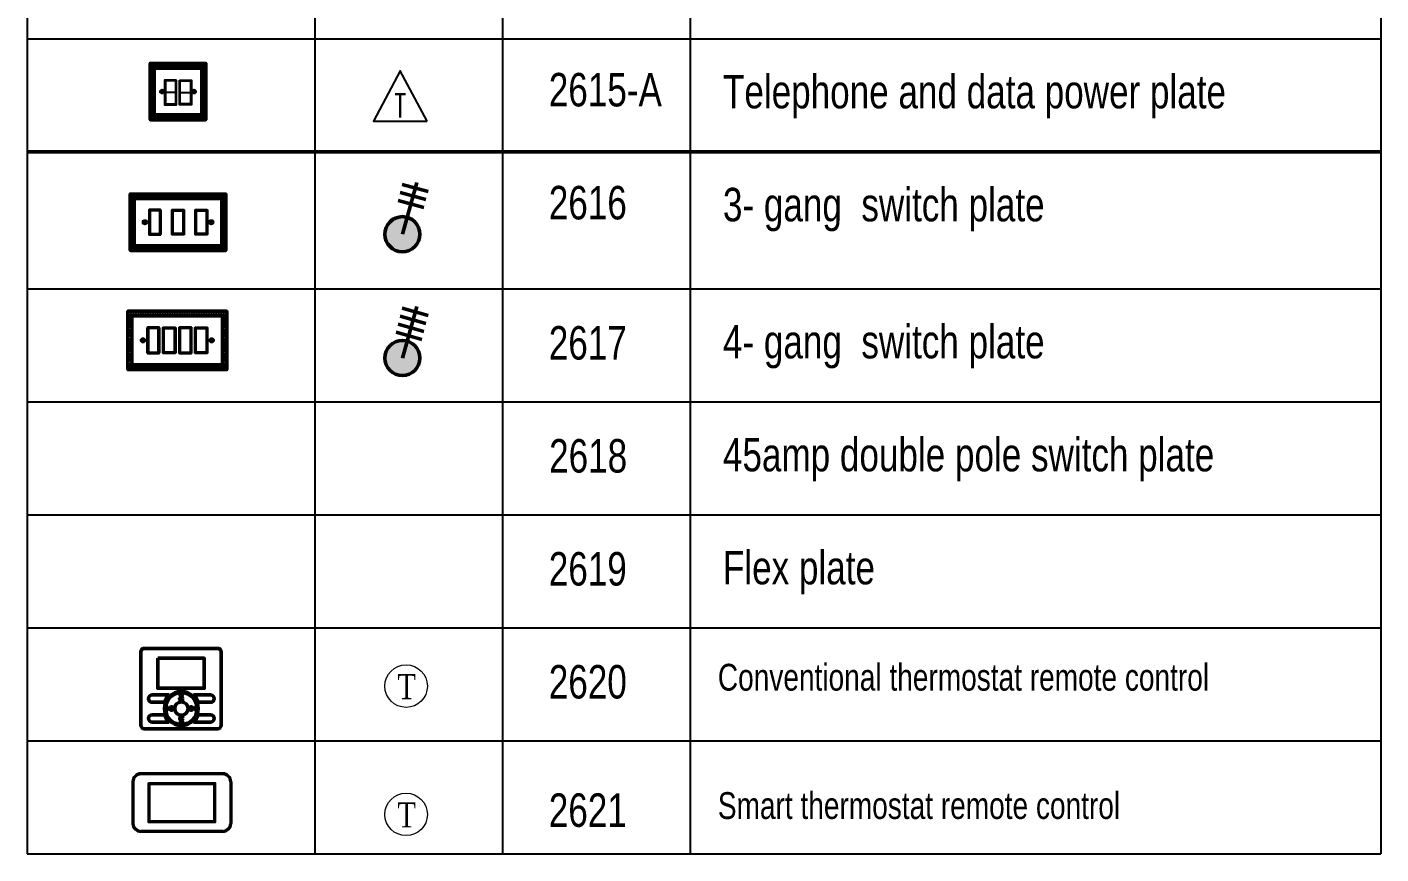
# Model space of a CAD drawing. Header units: inches. Extents: x 274057 to 444617, y 490067 to 635630.
# Drawn here: x 325724 to 327746, y 536345 to 537579 of the extents above; entities that cross this region are included whole.
import ezdxf

# ---------------------------------------------------------------- set-up
doc = ezdxf.new("R2010")
doc.units = ezdxf.units.IN
doc.header["$MEASUREMENT"] = 0
for name, color, linetype in [('CQ centerline', 8, 'Continuous'), ('CQ PANEL DIMENSION', 1, 'Continuous'), ('CQ SPOT DETAIL DIMENSION', 9, 'Continuous'), ('CQ text label', 3, 'Continuous'), ('CQ-legend tex box', 3, 'Continuous'), ('ELECTRICAL', 10, 'Continuous'), ('Layer7', 8, 'Continuous'), ('thermostat_elevation', 97, 'Continuous')]:
    doc.layers.add(name, color=color, linetype=linetype)
doc.layers.add('CQ Switches and Outlets', color=1, linetype='Continuous', lineweight=50)
doc.layers.add('EL- TH. UNIT', color=5, linetype='Continuous', lineweight=18)
doc.styles.add('DIM 50', font='romans.shx', dxfattribs={"width": 0.75, "height": 100})
doc.styles.add('romans', font='romans.shx')

# ---------------------------------------------------------------- blocks, each defined once
blk = doc.blocks.new('TL')
at = {"layer": 'ELECTRICAL', "ltscale": 1000}
blk.add_lwpolyline([(80, 0), (0.2, 150), (-80, 0)], close=True, dxfattribs=at)
at = {"layer": 'ELECTRICAL', "ltscale": 1000, "insert": (0.2, 45.8), "char_height": 70, "width": 125, "attachment_point": 5, "style": 'DIM 50'}
blk.add_mtext('T', dxfattribs=at)
blk = doc.blocks.new('tel & internet')
at = {"layer": 'Layer7', "color": 1}
for p, q in [((-11699, -81705.2), (-11617, -81705.2)), ((-11699, -81787.2), (-11699, -81705.2)), ((-11694, -81780.2), (-11694, -81712.2)), ((-11692, -81710.2), (-11624, -81710.2)), ((-11692, -81712.2), (-11624, -81712.2)), ((-11692, -81780.2), (-11692, -81712.2)), ((-11624, -81712.2), (-11624, -81780.2)), ((-11622, -81712.2), (-11622, -81780.2)), ((-11617, -81705.2), (-11617, -81787.2)), ((-11684.2, -81747.8), (-11679.1, -81744.6)), ((-11661.3, -81747.5), (-11676.5, -81747.5)), ((-11654.7, -81747.5), (-11639.5, -81747.5)), ((-11636.9, -81747.8), (-11631.8, -81744.6)), ((-11617, -81787.2), (-11699, -81787.2)), ((-11624, -81780.2), (-11692, -81780.2)), ((-11624, -81782.2), (-11692, -81782.2))]:
    blk.add_line(p, q, dxfattribs=at)
blk.add_lwpolyline([(-11699, -81789.2), (-11617, -81789.2, 0.414214), (-11615, -81787.2), (-11615, -81705.2, 0.414214), (-11617, -81703.2), (-11699, -81703.2, 0.414214), (-11701, -81705.2), (-11701, -81787.2, 0.414214)], format="xyb", close=True, dxfattribs=at)
for points in [[(-11660.2, -81729), (-11678.2, -81729), (-11678.2, -81766), (-11660.2, -81766), (-11660.2, -81729)], [(-11655.8, -81729), (-11637.8, -81729), (-11637.8, -81766), (-11655.8, -81766), (-11655.8, -81729)]]:
    blk.add_lwpolyline(points, dxfattribs=at)
for points in [[(-11661.3, -81730.3), (-11676.5, -81730.3), (-11676.5, -81764.7), (-11661.3, -81764.7)], [(-11654.7, -81730.3), (-11639.5, -81730.3), (-11639.5, -81764.7), (-11654.7, -81764.7)]]:
    blk.add_lwpolyline(points, close=True, dxfattribs=at)
for centre, radius in [((-11696.5, -81707.5), 1.74), ((-11696.5, -81711), 1.74), ((-11696.5, -81714.5), 1.74), ((-11693, -81707.5), 1.74), ((-11689.5, -81707.5), 1.74), ((-11686, -81707.5), 1.74), ((-11682.4, -81707.5), 1.74), ((-11678.9, -81707.5), 1.74), ((-11675.4, -81707.5), 1.74), ((-11672.2, -81707.5), 1.74), ((-11668.7, -81707.5), 1.74), ((-11665.2, -81707.5), 1.74), ((-11661.6, -81707.5), 1.74), ((-11658.1, -81707.5), 1.74), ((-11654.6, -81707.5), 1.74), ((-11651.1, -81707.5), 1.74), ((-11647.6, -81707.5), 1.74), ((-11644.1, -81707.5), 1.74), ((-11640.6, -81707.5), 1.74), ((-11637.1, -81707.5), 1.74), ((-11633.5, -81707.5), 1.74), ((-11630, -81707.5), 1.74), ((-11626.5, -81707.5), 1.74), ((-11623, -81707.5), 1.74), ((-11619.5, -81707.5), 1.74), ((-11619.5, -81711), 1.74), ((-11619.5, -81714.5), 1.74), ((-11696.5, -81718), 1.74), ((-11696.5, -81721.5), 1.74), ((-11696.5, -81725), 1.74), ((-11696.5, -81728.5), 1.74), ((-11696.5, -81732.1), 1.74), ((-11619.5, -81718), 1.74), ((-11619.5, -81721.5), 1.74), ((-11619.5, -81725), 1.74), ((-11619.5, -81728.5), 1.74), ((-11619.5, -81732.1), 1.74), ((-11696.5, -81735.6), 1.74), ((-11696.5, -81739.1), 1.74), ((-11696.5, -81742.6), 1.74), ((-11696.5, -81746.1), 1.74), ((-11696.5, -81749.6), 1.74), ((-11696.5, -81753.1), 1.74), ((-11681.7, -81746.2), 3), ((-11634.3, -81746.2), 3), ((-11619.5, -81735.6), 1.74), ((-11619.5, -81739.1), 1.74), ((-11619.5, -81742.6), 1.74), ((-11619.5, -81746.1), 1.74), ((-11619.5, -81749.6), 1.74), ((-11619.5, -81753.1), 1.74), ((-11696.5, -81756.6), 1.74), ((-11696.5, -81756.6), 1.74), ((-11696.5, -81760.2), 1.74), ((-11696.5, -81763.7), 1.74), ((-11696.5, -81767.4), 1.74), ((-11696.5, -81770.9), 1.74), ((-11696.5, -81774.4), 1.74), ((-11619.5, -81756.6), 1.74), ((-11619.5, -81760.2), 1.74), ((-11619.5, -81763.7), 1.74), ((-11619.5, -81767.4), 1.74), ((-11619.5, -81770.9), 1.74), ((-11619.5, -81774.4), 1.74), ((-11696.5, -81777.9), 1.74), ((-11696.5, -81781.5), 1.74), ((-11696.5, -81785), 1.74), ((-11693, -81785), 1.74), ((-11689.5, -81785), 1.74), ((-11686, -81785), 1.74), ((-11682.4, -81785), 1.74), ((-11678.9, -81785), 1.74), ((-11675.4, -81785), 1.74), ((-11672.2, -81785), 1.74), ((-11668.7, -81785), 1.74), ((-11665.2, -81785), 1.74), ((-11661.6, -81785), 1.74), ((-11658.1, -81785), 1.74), ((-11654.6, -81785), 1.74), ((-11651.1, -81785), 1.74), ((-11647.6, -81785), 1.74), ((-11644.1, -81785), 1.74), ((-11640.6, -81785), 1.74), ((-11637.1, -81785), 1.74), ((-11633.5, -81785), 1.74), ((-11630, -81785), 1.74), ((-11626.5, -81785), 1.74), ((-11623, -81785), 1.74), ((-11619.5, -81777.9), 1.74), ((-11619.5, -81781.5), 1.74), ((-11619.5, -81785), 1.74)]:
    blk.add_circle(centre, radius, dxfattribs=at)
for centre, start, end in [((-11692, -81712.2), 90, 180), ((-11624, -81712.2), 0, 90), ((-11692, -81780.2), 180, 270), ((-11624, -81780.2), 270, 0)]:
    blk.add_arc(centre, 2, start, end, dxfattribs=at)
blk = doc.blocks.new('TH')
at = {"layer": 'EL- TH. UNIT', "color": 1}
blk.add_circle((-63.5, 0), 63.5, dxfattribs=at)
at = {"layer": 'EL- TH. UNIT', "insert": (-89.4, 35.9, 0), "char_height": 75, "attachment_point": 1, "rotation": 360, "style": 'romans'}
blk.add_mtext_dynamic_manual_height_columns('{\\fRomantic|b0|i0|c2|p2;\\W0.8;\\C1;T}', width=181.54, gutter_width=2500, heights=[73], dxfattribs=at)
blk = doc.blocks.new('daikin home automated thermostat')
at = {"layer": 'thermostat_elevation', "color": 1}
for p, q in [((228660.1, -48666.8), (228538.1, -48666.8)), ((228660.1, -48668.8), (228538.1, -48668.8)), ((228525.1, -48679.8), (228525.1, -48741.8)), ((228527.1, -48679.8), (228527.1, -48741.8)), ((228671.1, -48679.8), (228671.1, -48741.8)), ((228673.1, -48679.8), (228673.1, -48741.8)), ((228660.1, -48752.8), (228538.1, -48752.8)), ((228660.1, -48754.8), (228538.1, -48754.8))]:
    blk.add_line(p, q, dxfattribs=at)
for points in [[(228549.3, -48681.1), (228648.9, -48681.1), (228648.9, -48740.6), (228549.3, -48740.6)], [(228551.3, -48683.1), (228646.9, -48683.1), (228646.9, -48738.6), (228551.3, -48738.6)]]:
    blk.add_lwpolyline(points, close=True, dxfattribs=at)
for centre, radius, start, end in [((228538.1, -48679.8), 13, 90, 180), ((228538.1, -48679.8), 11, 90, 180), ((228660.1, -48679.8), 13, 0, 90), ((228660.1, -48679.8), 11, 0, 90), ((228538.1, -48741.8), 13, 180, 270), ((228538.1, -48741.8), 11, 180, 270), ((228660.1, -48741.8), 13, 270, 0), ((228660.1, -48741.8), 11, 270, 0)]:
    blk.add_arc(centre, radius, start, end, dxfattribs=at)
blk = doc.blocks.new('3 gang wandsworth')
at = {"layer": 'Layer7', "color": 1}
for p, q in [((88072.6, 79357.1), (88079.2, 79357.1)), ((88072.6, 79356.5), (88079.2, 79356.5)), ((88178.3, 79357.1), (88171.7, 79357.1)), ((88178.3, 79356.5), (88171.7, 79356.5))]:
    blk.add_line(p, q, dxfattribs=at)
for points in [[(88054.5, 79313.8), (88196.5, 79313.8, 0.414214), (88198.5, 79315.8), (88198.5, 79397.8, 0.414214), (88196.5, 79399.8), (88054.5, 79399.8, 0.414214), (88052.5, 79397.8), (88052.5, 79315.8, 0.414214)], [(88061.5, 79393.3), (88189.5, 79393.3, -0.414214), (88191.5, 79391.3), (88191.5, 79322.3, -0.414214), (88189.5, 79320.3), (88061.5, 79320.3, -0.414214), (88059.5, 79322.3), (88059.5, 79391.3, -0.414214)], [(88099, 79375.8), (88082.6, 79375.8, 0.414214), (88081.6, 79374.8), (88081.6, 79338.8, 0.414214), (88082.6, 79337.8), (88099, 79337.8, 0.414214), (88100, 79338.8), (88100, 79374.8, 0.414214)], [(88117.2, 79375.8), (88133.7, 79375.8, -0.414214), (88134.7, 79374.8), (88134.7, 79338.8, -0.414214), (88133.7, 79337.8), (88117.2, 79337.8, -0.414214), (88116.2, 79338.8), (88116.2, 79374.8, -0.414214)], [(88151.9, 79375.8), (88168.3, 79375.8, -0.414214), (88169.3, 79374.8), (88169.3, 79338.8, -0.414214), (88168.3, 79337.8), (88151.9, 79337.8, -0.414214), (88150.9, 79338.8), (88150.9, 79374.8, -0.414214)]]:
    blk.add_lwpolyline(points, format="xyb", close=True, dxfattribs=at)
for points in [[(88054.5, 79315.8), (88196.5, 79315.8), (88196.5, 79397.8), (88054.5, 79397.8)], [(88061.5, 79391.3), (88189.5, 79391.3), (88189.5, 79322.3), (88061.5, 79322.3)], [(88098, 79373.8), (88083.6, 79373.8), (88083.6, 79339.8), (88098, 79339.8)], [(88118.2, 79373.8), (88132.7, 79373.8), (88132.7, 79339.8), (88118.2, 79339.8)], [(88152.9, 79373.8), (88167.3, 79373.8), (88167.3, 79339.8), (88152.9, 79339.8)]]:
    blk.add_lwpolyline(points, close=True, dxfattribs=at)
for centre, radius in [((88057, 79395.6), 1.74), ((88057, 79392), 1.74), ((88057, 79388.5), 1.74), ((88060.5, 79395.6), 1.74), ((88064, 79395.6), 1.74), ((88067.5, 79395.6), 1.74), ((88071, 79395.6), 1.74), ((88074.5, 79395.6), 1.74), ((88078, 79395.6), 1.74), ((88081.5, 79395.6), 1.74), ((88085.1, 79395.6), 1.74), ((88088.6, 79395.6), 1.74), ((88092.1, 79395.6), 1.74), ((88095.6, 79395.6), 1.74), ((88099.1, 79395.6), 1.74), ((88102.6, 79395.6), 1.74), ((88106.1, 79395.6), 1.74), ((88109.7, 79395.6), 1.74), ((88113.2, 79395.6), 1.74), ((88116.7, 79395.6), 1.74), ((88120.2, 79395.6), 1.74), ((88123.7, 79395.6), 1.74), ((88127.2, 79395.6), 1.74), ((88130.7, 79395.6), 1.74), ((88134.2, 79395.6), 1.74), ((88137.8, 79395.6), 1.74), ((88141.3, 79395.6), 1.74), ((88144.8, 79395.6), 1.74), ((88148.3, 79395.6), 1.74), ((88151.8, 79395.6), 1.74), ((88155.3, 79395.6), 1.74), ((88158.8, 79395.6), 1.74), ((88162.3, 79395.6), 1.74), ((88165.9, 79395.6), 1.74), ((88169.4, 79395.6), 1.74), ((88172.9, 79395.6), 1.74), ((88176.4, 79395.6), 1.74), ((88179.9, 79395.6), 1.74), ((88183.4, 79395.6), 1.74), ((88186.9, 79395.6), 1.74), ((88190.4, 79395.6), 1.74), ((88194, 79395.6), 1.74), ((88194, 79392), 1.74), ((88194, 79388.5), 1.74), ((88057, 79385), 1.74), ((88057, 79381.5), 1.74), ((88057, 79378), 1.74), ((88057, 79374.5), 1.74), ((88057, 79371), 1.74), ((88057, 79367.4), 1.74), ((88194, 79385), 1.74), ((88194, 79381.5), 1.74), ((88194, 79378), 1.74), ((88194, 79374.5), 1.74), ((88194, 79371), 1.74), ((88194, 79367.4), 1.74), ((88057, 79363.9), 1.74), ((88057, 79360.4), 1.74), ((88057, 79356.9), 1.74), ((88057, 79353.4), 1.74), ((88057, 79349.9), 1.74), ((88057, 79346.4), 1.74), ((88075.9, 79356.8), 3.3), ((88175, 79356.8), 3.3), ((88194, 79363.9), 1.74), ((88194, 79360.4), 1.74), ((88194, 79356.9), 1.74), ((88194, 79353.4), 1.74), ((88194, 79349.9), 1.74), ((88194, 79346.4), 1.74), ((88057, 79342.9), 1.74), ((88057, 79339.3), 1.74), ((88057, 79335.8), 1.74), ((88057, 79332.3), 1.74), ((88057, 79328.8), 1.74), ((88194, 79342.9), 1.74), ((88194, 79339.3), 1.74), ((88194, 79335.8), 1.74), ((88194, 79332.3), 1.74), ((88194, 79328.8), 1.74), ((88057, 79325.3), 1.74), ((88057, 79321.8), 1.74), ((88057, 79318.1), 1.74), ((88060.5, 79318.1), 1.74), ((88064, 79318.1), 1.74), ((88067.5, 79318.1), 1.74), ((88071, 79318.1), 1.74), ((88074.5, 79318.1), 1.74), ((88078, 79318.1), 1.74), ((88081.5, 79318.1), 1.74), ((88085.1, 79318.1), 1.74), ((88088.6, 79318.1), 1.74), ((88092.1, 79318.1), 1.74), ((88095.6, 79318.1), 1.74), ((88099.1, 79318.1), 1.74), ((88102.6, 79318.1), 1.74), ((88106.1, 79318.1), 1.74), ((88109.7, 79318.1), 1.74), ((88113.2, 79318.1), 1.74), ((88116.7, 79318.1), 1.74), ((88120.2, 79318.1), 1.74), ((88123.7, 79318.1), 1.74), ((88127.2, 79318.1), 1.74), ((88130.7, 79318.1), 1.74), ((88134.2, 79318.1), 1.74), ((88137.8, 79318.1), 1.74), ((88141.3, 79318.1), 1.74), ((88144.8, 79318.1), 1.74), ((88148.3, 79318.1), 1.74), ((88151.8, 79318.1), 1.74), ((88155.3, 79318.1), 1.74), ((88158.8, 79318.1), 1.74), ((88162.3, 79318.1), 1.74), ((88165.9, 79318.1), 1.74), ((88169.4, 79318.1), 1.74), ((88172.9, 79318.1), 1.74), ((88176.4, 79318.1), 1.74), ((88179.9, 79318.1), 1.74), ((88183.4, 79318.1), 1.74), ((88186.9, 79318.1), 1.74), ((88190.4, 79318.1), 1.74), ((88194, 79325.3), 1.74), ((88194, 79321.8), 1.74), ((88194, 79318.1), 1.74)]:
    blk.add_circle(centre, radius, dxfattribs=at)
blk = doc.blocks.new('gf-18')
at = {"layer": 'CQ centerline', "color": 1}
for p, q in [((161451, 75823, 0), (161503, 75823, 0)), ((161451, 75818, 0), (161503, 75818, 0)), ((162296, 75823, 0), (162244, 75823, 0)), ((162296, 75818, 0), (162244, 75818, 0))]:
    blk.add_line(p, q, dxfattribs=at)
at = {"layer": 'CQ centerline', "color": 1, "elevation": 0}
for points in [[(161305, 75477), (162441, 75477, 0.414214), (162457, 75493), (162457, 76149, 0.414214), (162441, 76165), (161305, 76165, 0.414214), (161289, 76149), (161289, 75493, 0.414214)], [(161361, 76113), (162385, 76113, -0.414214), (162401, 76097), (162401, 75545, -0.414214), (162385, 75529), (161361, 75529, -0.414214), (161345, 75545), (161345, 76097, -0.414214)], [(161662, 75973), (161531, 75973, 0.414214), (161523, 75965), (161523, 75677, 0.414214), (161531, 75669), (161662, 75669, 0.414214), (161670, 75677), (161670, 75965, 0.414214)], [(161715, 75973), (161847, 75973, -0.414214), (161855, 75965), (161855, 75677, -0.414214), (161847, 75669), (161715, 75669, -0.414214), (161707, 75677), (161707, 75965, -0.414214)], [(162032, 75973), (161900, 75973, 0.414214), (161892, 75965), (161892, 75677, 0.414214), (161900, 75669), (162032, 75669, 0.414214), (162040, 75677), (162040, 75965, 0.414214)], [(162085, 75973), (162216, 75973, -0.414214), (162224, 75965), (162224, 75677, -0.414214), (162216, 75669), (162085, 75669, -0.414214), (162077, 75677), (162077, 75965, -0.414214)]]:
    blk.add_lwpolyline(points, format="xyb", close=True, dxfattribs=at)
for points in [[(161305, 75493), (162441, 75493), (162441, 76149), (161305, 76149)], [(161361, 76097), (162385, 76097), (162385, 75545), (161361, 75545)], [(161654, 75957), (161539, 75957), (161539, 75685), (161654, 75685)], [(161723, 75957), (161839, 75957), (161839, 75685), (161723, 75685)], [(162024, 75957), (161908, 75957), (161908, 75685), (162024, 75685)], [(162093, 75957), (162208, 75957), (162208, 75685), (162093, 75685)]]:
    blk.add_lwpolyline(points, close=True, dxfattribs=at)
at = {"layer": 'CQ centerline', "color": 1}
for centre, radius in [((161325, 76131, 0), 13.9), ((161354, 76131, 0), 13.9), ((161382, 76131, 0), 13.9), ((161410, 76131, 0), 13.9), ((161438, 76131, 0), 13.9), ((161466, 76131, 0), 13.9), ((161494, 76131, 0), 13.9), ((161522, 76131, 0), 13.9), ((161550, 76131, 0), 13.9), ((161578, 76131, 0), 13.9), ((161607, 76131, 0), 13.9), ((161635, 76131, 0), 13.9), ((161663, 76131, 0), 13.9), ((161691, 76131, 0), 13.9), ((161719, 76131, 0), 13.9), ((161747, 76131, 0), 13.9), ((161775, 76131, 0), 13.9), ((161803, 76131, 0), 13.9), ((161831, 76131, 0), 13.9), ((161859, 76131, 0), 13.9), ((161888, 76131, 0), 13.9), ((161916, 76131, 0), 13.9), ((161944, 76131, 0), 13.9), ((161972, 76131, 0), 13.9), ((162000, 76131, 0), 13.9), ((162028, 76131, 0), 13.9), ((162056, 76131, 0), 13.9), ((162084, 76131, 0), 13.9), ((162112, 76131, 0), 13.9), ((162140, 76131, 0), 13.9), ((162169, 76131, 0), 13.9), ((162197, 76131, 0), 13.9), ((162225, 76131, 0), 13.9), ((162253, 76131, 0), 13.9), ((162281, 76131, 0), 13.9), ((162309, 76131, 0), 13.9), ((162337, 76131, 0), 13.9), ((162365, 76131, 0), 13.9), ((162393, 76131, 0), 13.9), ((162421, 76131, 0), 13.9), ((161325, 76102, 0), 13.9), ((161325, 76074, 0), 13.9), ((161325, 76046, 0), 13.9), ((161325, 76018, 0), 13.9), ((161325, 75990, 0), 13.9), ((162421, 76102, 0), 13.9), ((162421, 76074, 0), 13.9), ((162421, 76046, 0), 13.9), ((162421, 76018, 0), 13.9), ((162421, 75990, 0), 13.9), ((161325, 75962, 0), 13.9), ((161325, 75934, 0), 13.9), ((161325, 75906, 0), 13.9), ((161325, 75878, 0), 13.9), ((161325, 75850, 0), 13.9), ((161325, 75821, 0), 13.9), ((161477, 75821, 0), 26.4), ((162270, 75821, 0), 26.4), ((162421, 75962, 0), 13.9), ((162421, 75934, 0), 13.9), ((162421, 75906, 0), 13.9), ((162421, 75878, 0), 13.9), ((162421, 75850, 0), 13.9), ((162421, 75821, 0), 13.9), ((161325, 75793, 0), 13.9), ((161325, 75765, 0), 13.9), ((161325, 75737, 0), 13.9), ((161325, 75709, 0), 13.9), ((161325, 75681, 0), 13.9), ((162421, 75793, 0), 13.9), ((162421, 75765, 0), 13.9), ((162421, 75737, 0), 13.9), ((162421, 75709, 0), 13.9), ((162421, 75681, 0), 13.9), ((161325, 75653, 0), 13.9), ((161325, 75625, 0), 13.9), ((161325, 75597, 0), 13.9), ((161325, 75569, 0), 13.9), ((161325, 75540, 0), 13.9), ((161325, 75511, 0), 13.9), ((161354, 75511, 0), 13.9), ((161382, 75511, 0), 13.9), ((161410, 75511, 0), 13.9), ((161438, 75511, 0), 13.9), ((161466, 75511, 0), 13.9), ((161494, 75511, 0), 13.9), ((161522, 75511, 0), 13.9), ((161550, 75511, 0), 13.9), ((161578, 75511, 0), 13.9), ((161607, 75511, 0), 13.9), ((161635, 75511, 0), 13.9), ((161663, 75511, 0), 13.9), ((161691, 75511, 0), 13.9), ((161719, 75511, 0), 13.9), ((161747, 75511, 0), 13.9), ((161775, 75511, 0), 13.9), ((161803, 75511, 0), 13.9), ((161831, 75511, 0), 13.9), ((161859, 75511, 0), 13.9), ((161888, 75511, 0), 13.9), ((161916, 75511, 0), 13.9), ((161944, 75511, 0), 13.9), ((161972, 75511, 0), 13.9), ((162000, 75511, 0), 13.9), ((162028, 75511, 0), 13.9), ((162056, 75511, 0), 13.9), ((162084, 75511, 0), 13.9), ((162112, 75511, 0), 13.9), ((162140, 75511, 0), 13.9), ((162169, 75511, 0), 13.9), ((162197, 75511, 0), 13.9), ((162225, 75511, 0), 13.9), ((162253, 75511, 0), 13.9), ((162281, 75511, 0), 13.9), ((162309, 75511, 0), 13.9), ((162337, 75511, 0), 13.9), ((162365, 75511, 0), 13.9), ((162393, 75511, 0), 13.9), ((162421, 75653, 0), 13.9), ((162421, 75625, 0), 13.9), ((162421, 75597, 0), 13.9), ((162421, 75569, 0), 13.9), ((162421, 75540, 0), 13.9), ((162421, 75511, 0), 13.9)]:
    blk.add_circle(centre, radius, dxfattribs=at)
blk = doc.blocks.new('3 gang')
at = {"layer": 'CQ Switches and Outlets'}
blk.add_hatch(color=2, dxfattribs=at).paths.add_polyline_path([(399529, 493247.7, 1), (399581.5, 493247.7, 1)])
at = {"layer": 'CQ Switches and Outlets', "color": 2}
blk.add_line((399555.2, 493247.7), (399576.6, 493324.7), dxfattribs=at)
for points in [[(399554.9, 493322), (399593.4, 493311.3)], [(399548.8, 493298.2), (399587.3, 493287.5)], [(399551.9, 493310.1), (399590.3, 493299.4)]]:
    blk.add_lwpolyline(points, dxfattribs=at)
blk.add_circle((399555.2, 493247.7), 26.2, dxfattribs=at)
blk = doc.blocks.new('daikin thermostat')
at = {"layer": 'CQ Switches and Outlets', "color": 1}
for p, q in [((397590.9, 492053.7), (397565.6, 492053.7)), ((397583.4, 492042.7), (397565.6, 492042.7)), ((397606.5, 492051.9), (397609, 492056.1)), ((397609, 492051.9), (397606.5, 492051.9)), ((397611.4, 492051.9), (397609, 492056.1)), ((397609, 492051.9), (397611.4, 492051.9)), ((397627.2, 492053.7), (397652.5, 492053.7)), ((397634.7, 492042.7), (397652.5, 492042.7)), ((397583.4, 492024.1), (397565.6, 492024.1)), ((397590.5, 492035.7), (397586.3, 492033.3)), ((397590.5, 492030.9), (397586.3, 492033.3)), ((397590.5, 492033.3), (397590.5, 492035.7)), ((397590.5, 492033.3), (397590.5, 492030.9)), ((397627.6, 492033.5), (397627.6, 492035.9)), ((397627.6, 492035.9), (397631.8, 492033.5)), ((397627.6, 492033.5), (397627.6, 492031.1)), ((397627.6, 492031.1), (397631.8, 492033.5)), ((397634.7, 492024.1), (397652.5, 492024.1)), ((397590.9, 492013.1), (397565.6, 492013.1)), ((397609.1, 492014.9), (397606.7, 492014.9)), ((397606.7, 492014.9), (397609.1, 492010.6)), ((397609.1, 492014.9), (397611.6, 492014.9)), ((397611.6, 492014.9), (397609.1, 492010.6)), ((397627.2, 492013.1), (397652.5, 492013.1))]:
    blk.add_line(p, q, dxfattribs=at)
blk.add_lwpolyline([(397553.7, 492123.2), (397663.4, 492123.2, -0.414214), (397668.4, 492118.2), (397668.4, 492008.3, -0.414214), (397663.4, 492003.3), (397553.7, 492003.3, -0.414214), (397548.7, 492008.3), (397548.7, 492118.2, -0.414214)], format="xyb", close=True, dxfattribs=at)
blk.add_lwpolyline([(397573.8, 492108.4), (397643.4, 492108.4), (397643.4, 492063.6), (397573.8, 492063.6)], close=True, dxfattribs=at)
for centre, radius in [((397609.1, 492033.4), 25.2), ((397609.1, 492033.4), 23.7), ((397609.1, 492033.4), 10), ((397609, 492048), 2.72), ((397594.4, 492033.3), 2.72), ((397609.1, 492018.7), 2.72), ((397623.7, 492033.5), 2.72)]:
    blk.add_circle(centre, radius, dxfattribs=at)
for centre, radius, start, end in [((397565.6, 492048.2), 5.51, 90, 270), ((397609.1, 492033.4), 27.2, 131.7766, 160.0599), ((397609.1, 492033.4), 27.2, 19.9401, 48.2234), ((397652.5, 492048.2), 5.51, 270, 90), ((397565.6, 492018.6), 5.51, 90, 270), ((397609.1, 492033.4), 27.2, 199.9401, 228.2234), ((397609.1, 492033.4), 27.2, 311.7766, 340.0599), ((397652.5, 492018.6), 5.51, 270, 90)]:
    blk.add_arc(centre, radius, start, end, dxfattribs=at)
blk = doc.blocks.new('SMDS')
at = {"layer": 'CQ Switches and Outlets'}
blk.add_hatch(color=2, dxfattribs=at).paths.add_polyline_path([(385167.2, 481159.5, 1), (385219.7, 481159.5, 1)])
at = {"layer": 'CQ Switches and Outlets', "color": 2}
for p, q in [((384632.9, 481467.3), (386655, 481467.3)), ((385193.5, 481159.5), (385214.9, 481236.5))]:
    blk.add_line(p, q, dxfattribs=at)
for points in [[(385193.2, 481233.8), (385231.7, 481223.1)], [(385187.1, 481210), (385225.5, 481199.3)], [(385190.1, 481221.9), (385228.6, 481211.2)], [(385184, 481198.1), (385222.5, 481187.4)]]:
    blk.add_lwpolyline(points, dxfattribs=at)
blk.add_circle((385193.5, 481159.5), 26.2, dxfattribs=at)
at = {"layer": 'CQ-legend tex box'}
for p, q in [((384632.9, 482948.9), (384632.9, 480419.1)), ((386655, 482948.9), (386655, 480419.1)), ((385062.6, 482770.9), (385062.6, 480419.1)), ((385342.9, 482770.9), (385342.9, 480419.1)), ((385623.2, 482770.9), (385623.2, 480419.1)), ((384632.9, 481636), (386655, 481636)), ((384632.9, 481262.6), (386655, 481262.6)), ((384632.9, 481093.9), (386655, 481093.9)), ((384632.9, 480925.2), (386655, 480925.2)), ((384632.9, 480756.5), (386655, 480756.5)), ((384632.9, 480587.8), (386655, 480587.8)), ((384632.9, 480419.1), (386655, 480419.1))]:
    blk.add_line(p, q, dxfattribs=at)
at = {"layer": 'CQ PANEL DIMENSION'}
blk.add_blockref('daikin thermostat', (-12745.8, -11397.2), dxfattribs=at)
at = {"layer": 'CQ Switches and Outlets'}
for name, p in [('tel & internet', (396516.3, 563303.6)), ('3 gang', (-14361.7, -11903.3)), ('daikin home automated thermostat', (156264.9, 529206.5))]:
    blk.add_blockref(name, p, dxfattribs=at)
for name, p, xscale, yscale, zscale in [('TL', (385190.2, 481513.2), 0.5, 0.5, 0.5), ('gf-18', (363921.6, 471379.7, 0), 0.1293333808387074, 0.1293333808387074, 0.1293333808387074), ('TH', (385230.7, 480669.7), 0.5, 0.5, 0.5), ('TH', (385230.7, 480478.1), 0.5, 0.5, 0.5)]:
    blk.add_blockref(name, p, dxfattribs=dict(at, xscale=xscale, yscale=yscale, zscale=zscale))
at = {"layer": 'Layer7'}
blk.add_blockref('3 gang wandsworth', (296732.9, 402005.5), dxfattribs=at)
at = {"layer": 'CQ text label', "ltscale": 1000, "attachment_point": 1, "style": 'DIM 50'}
for s, insert, char_height, width in [('{\\fArial|b0|i0|c0|p34;2615-A}', (385412.1, 481585.2), 50, 946.817), ('{\\fArial|b0|i0|c0|p34;Telephone and data power plate}', (385672.2, 481582.3), 50, 946.817), ('{\\fArial|b0|i0|c0|p34;2616}', (385412.1, 481416.5), 50, 946.817), ('{\\fArial|b0|i0|c0|p34;3- gang  switch plate  }', (385672.2, 481413.6), 50, 946.817), ('{\\fArial|b0|i0|c0|p34;2617}', (385412.1, 481207.2), 50, 946.817), ('{\\fArial|b0|i0|c0|p34;4- gang  switch plate  }', (385672.2, 481209), 50, 946.817), ('{\\fArial|b0|i0|c0|p34;45amp double pole switch plate}', (385672.2, 481040.3), 50, 946.817), ('{\\fArial|b0|i0|c0|p34;2618}', (385412.6, 481038.5), 50, 946.817), ('{\\fArial|b0|i0|c0|p34;2619}', (385412.1, 480869.8), 50, 946.817), ('{\\fArial|b0|i0|c0|p34;Flex plate}', (385672.2, 480871.6), 50, 946.817), ('{\\fArial|b0|i0|c0|p34;2620}', (385412.1, 480701.1), 50, 946.817), ('{\\fArial|b0|i0|c0|p34;Conventional thermostat remote control}', (385664.6, 480702.9), 40, 1161.959), ('{\\fArial|b0|i0|c0|p34;2621}', (385412.1, 480509.5), 50, 946.817), ('{\\fArial|b0|i0|c0|p34;Smart thermostat remote control}', (385664.6, 480511.3), 40, 1161.959)]:
    blk.add_mtext(s, dxfattribs=dict(at, insert=insert, char_height=char_height, width=width))

msp = doc.modelspace()

# ---------------------------------------------------------------- block references
at = {"layer": 'CQ SPOT DETAIL DIMENSION'}
msp.add_blockref('SMDS', (-58908.5, 55925.5), dxfattribs=at)

doc.saveas('drawing.dxf')
